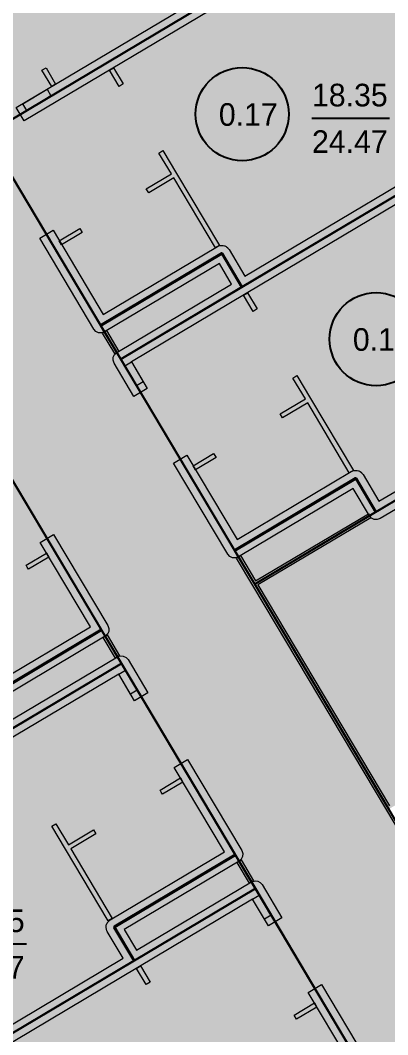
# Model space of a CAD drawing. Header units: millimetres. Extents: x 0 to 312583, y -208103 to 25097.
# Drawn here: x 163194 to 167929, y -97541 to -84466 of the extents above; entities that cross this region are included whole.
import ezdxf

# ---------------------------------------------------------------- set-up
doc = ezdxf.new("R2010")
doc.units = ezdxf.units.MM
doc.linetypes.add('Solid', pattern=[0])
for name, color, linetype, lineweight in [('Inner Walls', 5, 'Solid', 0), ('Room Objects', 47, 'Solid', 15), ('Room Walls', 47, 'Solid', 35), ('Service Area', 252, 'Solid', 25), ('Studio Apartment', 250, 'Solid', 25), ('Three-Bedroom Apartment', 151, 'Solid', 25)]:
    doc.layers.add(name, color=color, linetype=linetype, lineweight=lineweight)
doc.styles.add('Dialog.plain', font='Dialog.plain')

msp = doc.modelspace()

# ---------------------------------------------------------------- hatches: boundary and pattern name
at = {"layer": 'Room Objects', "linetype": 'Solid', "lineweight": 0}
for points in [[(163538, -85356), (163589, -85442), (163589, -85442), (163277, -85627), (163226, -85541), (163226, -85541)], [(164540, -88920), (164625, -88869), (164625, -88869), (164779, -89127), (164693, -89178), (164693, -89178)], [(164462, -92894), (164462, -92894), (164548, -92843), (164701, -93101), (164701, -93101), (164615, -93152)], [(166188, -95794), (166188, -95794), (166274, -95743), (166428, -96001), (166428, -96001), (166342, -96052)]]:
    msp.add_hatch(color=5, dxfattribs=at).paths.add_polyline_path(points, flags=0)
at = {"layer": 'Service Area', "linetype": 'Solid', "lineweight": 25}
for points in [[(161044, -86958), (162762, -85935), (173121, -103333), (171402, -104356)], [(165790, -87477), (166046, -87907), (164488, -88834), (164488, -88834), (164488, -88834), (164233, -88404)], [(172444, -88025), (172444, -88025), (166215, -91734), (167942, -94634), (167942, -94634), (167942, -94634), (174171, -90925)], [(165959, -91304), (167517, -90377), (167772, -90807), (166215, -91734), (166215, -91734), (166215, -91734)], [(164241, -92328), (164496, -92757), (162939, -93684), (162683, -93255)], [(165967, -95227), (166223, -95657), (164666, -96584), (164410, -96155)]]:
    msp.add_hatch(color=254, dxfattribs=at).paths.add_polyline_path(points, flags=0)
at = {"layer": 'Studio Apartment', "linetype": 'Solid', "lineweight": 25}
for points in [[(161903, -86446), (161903, -86446), (160437, -83984), (162209, -82929), (162211, -82928), (162212, -82926), (162213, -82925), (162214, -82923), (162214, -82921), (162214, -82919), (162213, -82917), (162213, -82915), (161957, -82486), (167265, -79325), (167265, -79325), (168991, -82225)], [(162762, -85934), (168991, -82225), (168991, -82225), (168991, -82225), (170718, -85125), (166054, -87902), (166054, -87902), (165799, -87472), (165797, -87470), (165796, -87469), (165794, -87468), (165792, -87467), (165790, -87467), (165789, -87467), (165787, -87468), (165785, -87469), (164227, -88396), (164227, -88396), (162762, -85935), (162762, -85935)], [(172444, -88025), (167781, -90802), (167525, -90372), (167524, -90370), (167523, -90369), (167521, -90368), (167519, -90367), (167517, -90367), (167515, -90367), (167513, -90368), (167511, -90369), (165954, -91296), (165954, -91296), (164488, -88834), (170718, -85125), (170718, -85125), (170718, -85125)], [(162931, -93689), (158267, -96466), (158267, -96466), (158267, -96466), (156540, -93566), (162770, -89857), (162770, -89857), (162770, -89857), (164236, -92319), (164236, -92319), (162678, -93246), (162677, -93247), (162675, -93249), (162674, -93250), (162674, -93252), (162673, -93254), (162673, -93256), (162674, -93258), (162675, -93260)], [(159994, -99366), (159994, -99366), (158267, -96466), (164496, -92757), (164496, -92757), (164496, -92757), (165962, -95219), (164405, -96146), (164403, -96147), (164402, -96149), (164401, -96150), (164400, -96152), (164400, -96154), (164400, -96156), (164400, -96158), (164401, -96160), (164657, -96589)], [(166384, -99489), (161720, -102266), (161720, -102266), (161720, -102266), (159994, -99366), (166223, -95657), (166223, -95657), (166223, -95657), (167689, -98119), (166131, -99046), (166130, -99047), (166128, -99049), (166127, -99050), (166127, -99052), (166126, -99054), (166127, -99056), (166127, -99058), (166128, -99060)]]:
    msp.add_hatch(color=252, dxfattribs=at).paths.add_polyline_path(points, flags=0)

# ---------------------------------------------------------------- linework, layer by layer
at = {"layer": 'Inner Walls', "color": 47, "linetype": 'Solid', "lineweight": 15}
for p, q in [((163140, -85592), (168725, -82267)), ((168828, -82439), (163243, -85764)), ((166089, -87765), (170452, -85167)), ((170554, -85339), (166106, -87988)), ((163243, -85764), (163140, -85592)), ((163444, -87275), (163616, -87173)), ((163616, -87173), (164262, -88259)), ((164142, -88447), (163444, -87275)), ((164262, -88259), (165734, -87383)), ((165734, -87383), (165742, -87378)), ((165742, -87378), (165744, -87377)), ((165744, -87377), (165763, -87371)), ((165763, -87371), (165765, -87370)), ((165765, -87370), (165784, -87367)), ((165784, -87367), (165786, -87367)), ((165786, -87367), (165805, -87368)), ((165805, -87368), (165807, -87369)), ((165807, -87369), (165826, -87373)), ((165826, -87373), (165828, -87374)), ((165828, -87374), (165846, -87383)), ((165846, -87383), (165848, -87384)), ((165848, -87384), (165863, -87395)), ((165863, -87395), (165865, -87397)), ((165865, -87397), (165878, -87411)), ((165878, -87411), (165879, -87413)), ((165879, -87413), (165884, -87421)), ((165884, -87421), (166089, -87765)), ((165759, -87601), (164279, -88482)), ((165917, -87867), (165759, -87601)), ((164437, -88748), (165917, -87867)), ((166106, -87988), (164625, -88869)), ((167816, -90665), (172178, -88067)), ((172281, -88239), (167832, -90888)), ((164168, -88476), (164142, -88447)), ((164203, -88493), (164168, -88476)), ((164242, -88495), (164203, -88493)), ((164279, -88482), (164242, -88495)), ((164391, -88809), (164408, -88774)), ((164408, -88774), (164437, -88748)), ((164389, -88848), (164391, -88809)), ((164402, -88885), (164389, -88848)), ((164658, -89315), (164402, -88885)), ((164625, -88869), (164830, -89213)), ((164830, -89213), (164658, -89315)), ((165170, -90174), (165342, -90072)), ((165342, -90072), (165989, -91159)), ((165868, -91347), (165170, -90174)), ((165989, -91159), (167460, -90283)), ((167460, -90283), (167469, -90278)), ((167469, -90278), (167471, -90277)), ((167471, -90277), (167489, -90271)), ((167489, -90271), (167491, -90270)), ((167491, -90270), (167510, -90267)), ((167510, -90267), (167512, -90267)), ((167512, -90267), (167532, -90268)), ((167532, -90268), (167534, -90269)), ((167534, -90269), (167553, -90273)), ((167553, -90273), (167555, -90274)), ((167555, -90274), (167573, -90282)), ((167573, -90282), (167574, -90283)), ((167574, -90283), (167590, -90295)), ((167590, -90295), (167591, -90297)), ((167591, -90297), (167604, -90311)), ((167604, -90311), (167606, -90313)), ((167606, -90313), (167611, -90321)), ((167611, -90321), (167816, -90665)), ((167485, -90501), (166005, -91382)), ((167695, -90853), (167485, -90501)), ((167721, -90882), (167695, -90853)), ((167756, -90899), (167721, -90882)), ((167795, -90901), (167756, -90899)), ((167832, -90888), (167795, -90901)), ((163451, -91197), (163623, -91095)), ((163623, -91095), (164322, -92268)), ((164099, -92284), (163451, -91197)), ((165894, -91376), (165868, -91347)), ((165929, -91393), (165894, -91376)), ((165968, -91395), (165929, -91393)), ((166005, -91382), (165968, -91395)), ((162627, -93160), (164099, -92284)), ((164322, -92268), (164335, -92305)), ((164335, -92305), (164333, -92343)), ((164287, -92405), (162807, -93286)), ((164316, -92379), (164287, -92405)), ((164333, -92343), (164316, -92379)), ((162965, -93552), (164445, -92671)), ((164445, -92671), (164482, -92658)), ((164482, -92658), (164521, -92660)), ((164521, -92660), (164556, -92677)), ((164556, -92677), (164582, -92706)), ((164582, -92706), (164838, -93136)), ((164462, -92894), (162982, -93775)), ((164666, -93238), (164462, -92894)), ((164838, -93136), (164666, -93238)), ((165178, -94097), (165350, -93995)), ((165350, -93995), (166048, -95168)), ((165825, -95184), (165178, -94097)), ((164354, -96060), (165825, -95184)), ((166048, -95168), (166061, -95204)), ((166013, -95305), (164534, -96186)), ((166042, -95279), (166013, -95305)), ((166059, -95243), (166042, -95279)), ((166061, -95204), (166059, -95243)), ((164692, -96452), (166172, -95571)), ((166172, -95571), (166223, -95557)), ((166223, -95557), (166257, -95563)), ((166257, -95563), (166287, -95580)), ((166287, -95580), (166309, -95606)), ((166309, -95606), (166565, -96036)), ((166188, -95794), (164708, -96675)), ((166393, -96138), (166188, -95794)), ((164307, -96116), (164315, -96099)), ((164315, -96099), (164316, -96097)), ((164316, -96097), (164328, -96081)), ((164328, -96081), (164329, -96080)), ((164329, -96080), (164344, -96067)), ((164344, -96067), (164345, -96066)), ((164345, -96066), (164354, -96060)), ((166565, -96036), (166393, -96138)), ((164300, -96159), (164301, -96139)), ((164300, -96161), (164300, -96159)), ((164303, -96180), (164300, -96161)), ((164301, -96137), (164306, -96118)), ((164301, -96139), (164301, -96137)), ((164303, -96182), (164303, -96180)), ((164310, -96200), (164303, -96182)), ((164306, -96118), (164307, -96116)), ((164311, -96202), (164310, -96200)), ((164315, -96211), (164311, -96202)), ((164520, -96555), (164315, -96211)), ((164534, -96186), (164692, -96452)), ((160157, -99152), (164520, -96555)), ((164708, -96675), (160260, -99324)), ((166905, -96997), (167076, -96895)), ((167552, -98084), (166905, -96997)), ((167076, -96895), (167775, -98068))]:
    msp.add_line(p, q, dxfattribs=at)
at = {"layer": 'Room Objects', "color": 0, "linetype": 'Solid', "lineweight": 0}
for p, q in [((163226, -85541), (163538, -85356)), ((163538, -85356), (163589, -85442)), ((163589, -85442), (163277, -85627)), ((163277, -85627), (163226, -85541)), ((164540, -88920), (164625, -88869)), ((164625, -88869), (164779, -89127)), ((164693, -89178), (164540, -88920)), ((164779, -89127), (164693, -89178)), ((164462, -92894), (164548, -92843)), ((164615, -93152), (164462, -92894)), ((164548, -92843), (164701, -93101)), ((164701, -93101), (164615, -93152)), ((166188, -95794), (166274, -95743)), ((166342, -96052), (166188, -95794)), ((166274, -95743), (166428, -96001)), ((166428, -96001), (166342, -96052))]:
    msp.add_line(p, q, dxfattribs=at)
for p in [(163589, -85442), (163226, -85541), (164625, -88869), (164693, -89178), (164462, -92894), (164701, -93101), (166188, -95794), (166428, -96001)]:
    msp.add_point(p, dxfattribs=at)
at = {"layer": 'Room Walls', "color": 47, "linetype": 'Solid', "lineweight": 9}
for p, q in [((163473, -85111), (163525, -85080)), ((163598, -85320), (163473, -85111)), ((163525, -85080), (163649, -85289)), ((164345, -85108), (164396, -85077)), ((164469, -85318), (164345, -85108)), ((164396, -85077), (164521, -85287)), ((163649, -85289), (163598, -85320)), ((164521, -85287), (164469, -85318)), ((164981, -86177), (165032, -86146)), ((165032, -86146), (165208, -86441)), ((165141, -86446), (164981, -86177)), ((164818, -86639), (165141, -86446)), ((165172, -86498), (164849, -86690)), ((165708, -87398), (165172, -86498)), ((165208, -86441), (165759, -87367)), ((164849, -86690), (164818, -86639)), ((163696, -87307), (163959, -87150)), ((163990, -87202), (163726, -87359)), ((163959, -87150), (163990, -87202)), ((163726, -87359), (163696, -87307)), ((165759, -87367), (165708, -87398)), ((166071, -88008), (166123, -87977)), ((166123, -87977), (166247, -88187)), ((166196, -88218), (166071, -88008)), ((166247, -88187), (166196, -88218)), ((164253, -88497), (164304, -88466)), ((164411, -88763), (164253, -88497)), ((164304, -88466), (164463, -88733)), ((164463, -88733), (164411, -88763)), ((166707, -89077), (166759, -89046)), ((166868, -89346), (166707, -89077)), ((166759, -89046), (166935, -89341)), ((166545, -89539), (166868, -89346)), ((166899, -89398), (166575, -89590)), ((167434, -90298), (166899, -89398)), ((166935, -89341), (167486, -90267)), ((166575, -89590), (166545, -89539)), ((165422, -90207), (165685, -90050)), ((165685, -90050), (165701, -90076)), ((165701, -90076), (165716, -90102)), ((165453, -90259), (165422, -90207)), ((165716, -90102), (165453, -90259)), ((167486, -90267), (167434, -90298)), ((166225, -91693), (167680, -90827)), ((167680, -90827), (167710, -90879)), ((167710, -90879), (166256, -91744)), ((163269, -91489), (163532, -91333)), ((163563, -91384), (163299, -91541)), ((163532, -91333), (163563, -91384)), ((165979, -91397), (166031, -91366)), ((166031, -91366), (166225, -91693)), ((163284, -91515), (163269, -91489)), ((163299, -91541), (163284, -91515)), ((166189, -91749), (165979, -91397)), ((167916, -94649), (166189, -91749)), ((166256, -91744), (167952, -94593)), ((164261, -92420), (164313, -92389)), ((164420, -92687), (164261, -92420)), ((164313, -92389), (164471, -92656)), ((164471, -92656), (164420, -92687)), ((164995, -94389), (165259, -94232)), ((165259, -94232), (165289, -94284)), ((165011, -94415), (164995, -94389)), ((165289, -94284), (165026, -94441)), ((165026, -94441), (165011, -94415)), ((168975, -96428), (167916, -94649)), ((163601, -94854), (163652, -94824)), ((163777, -95150), (163601, -94854)), ((163652, -94824), (163813, -95093)), ((163813, -95093), (164136, -94901)), ((164136, -94901), (164167, -94952)), ((164167, -94952), (163844, -95145)), ((164328, -96075), (163777, -95150)), ((163844, -95145), (164379, -96045)), ((165988, -95320), (166039, -95289)), ((166039, -95289), (166198, -95556)), ((166146, -95586), (165988, -95320)), ((166198, -95556), (166146, -95586)), ((164379, -96045), (164328, -96075)), ((164691, -96686), (164743, -96655)), ((164816, -96895), (164691, -96686)), ((164743, -96655), (164867, -96864)), ((164867, -96864), (164816, -96895)), ((166722, -97289), (166985, -97132)), ((166985, -97132), (167016, -97184)), ((167016, -97184), (166753, -97341)), ((166753, -97341), (166722, -97289))]:
    msp.add_line(p, q, dxfattribs=at)
at = {"layer": 'Service Area', "color": 254, "linetype": 'Solid', "lineweight": 25}
for p, q in [((162762, -85935), (173121, -103333)), ((171402, -104356), (161044, -86958)), ((164233, -88404), (165790, -87477)), ((165790, -87477), (166046, -87907)), ((166046, -87907), (164488, -88834)), ((172444, -88025), (166215, -91734)), ((164488, -88834), (164233, -88404)), ((165959, -91304), (167517, -90377)), ((167517, -90377), (167772, -90807)), ((167772, -90807), (166215, -91734)), ((166215, -91734), (165959, -91304)), ((166215, -91734), (167942, -94634)), ((162683, -93255), (164241, -92328)), ((164241, -92328), (164496, -92757)), ((164496, -92757), (162939, -93684)), ((164410, -96155), (165967, -95227)), ((165967, -95227), (166223, -95657)), ((166223, -95657), (164666, -96584)), ((164666, -96584), (164410, -96155))]:
    msp.add_line(p, q, dxfattribs=at)
for p in [(164488, -88834), (164488, -88834), (166215, -91734), (166215, -91734)]:
    msp.add_point(p, dxfattribs=at)
at = {"layer": 'Studio Apartment', "color": 252, "linetype": 'Solid', "lineweight": 25}
for p, q in [((168991, -82225), (161903, -86446)), ((162762, -85934), (168991, -82225)), ((164488, -88834), (170718, -85125)), ((170718, -85125), (166054, -87902)), ((164227, -88396), (162762, -85935)), ((165785, -87469), (164227, -88396)), ((165787, -87468), (165785, -87469)), ((165789, -87467), (165787, -87468)), ((165790, -87467), (165789, -87467)), ((165792, -87467), (165790, -87467)), ((165794, -87468), (165792, -87467)), ((165796, -87469), (165794, -87468)), ((165797, -87470), (165796, -87469)), ((165799, -87472), (165797, -87470)), ((166054, -87902), (165799, -87472)), ((172444, -88025), (167781, -90802)), ((165954, -91296), (164488, -88834)), ((162770, -89857), (164236, -92319)), ((167511, -90369), (165954, -91296)), ((167513, -90368), (167511, -90369)), ((167515, -90367), (167513, -90368)), ((167517, -90367), (167515, -90367)), ((167519, -90367), (167517, -90367)), ((167521, -90368), (167519, -90367)), ((167523, -90369), (167521, -90368)), ((167524, -90370), (167523, -90369)), ((167525, -90372), (167524, -90370)), ((167781, -90802), (167525, -90372)), ((164236, -92319), (162678, -93246)), ((158267, -96466), (164496, -92757)), ((164496, -92757), (165962, -95219)), ((165962, -95219), (164405, -96146)), ((159994, -99366), (166223, -95657)), ((166223, -95657), (167689, -98119)), ((164401, -96150), (164400, -96152)), ((164400, -96152), (164400, -96154)), ((164400, -96154), (164400, -96156)), ((164400, -96156), (164400, -96158)), ((164400, -96158), (164401, -96160)), ((164402, -96149), (164401, -96150)), ((164401, -96160), (164657, -96589)), ((164403, -96147), (164402, -96149)), ((164405, -96146), (164403, -96147)), ((164657, -96589), (159994, -99366))]:
    msp.add_line(p, q, dxfattribs=at)
for p in [(166054, -87902), (164227, -88396), (165954, -91296), (164236, -92319), (164496, -92757), (164496, -92757), (166223, -95657), (166223, -95657)]:
    msp.add_point(p, dxfattribs=at)
at = {"layer": 'Three-Bedroom Apartment', "color": 7, "linetype": 'Solid', "lineweight": 25}
for p, q in [((166953, -85726), (167953, -85726)), ((162274, -96368), (163274, -96368))]:
    msp.add_line(p, q, dxfattribs=at)
for centre in [(166053, -85676), (167780, -88576)]:
    msp.add_circle(centre, 600, dxfattribs=at)

# ---------------------------------------------------------------- texts
at = {"layer": 'Three-Bedroom Apartment', "color": 7, "linetype": 'Solid', "lineweight": 25, "style": 'Dialog.plain'}
for s, p in [('18.35', (166953, -85576)), ('0.17', (165753, -85826)), ('24.47', (166953, -86176)), ('0.17', (167480, -88726)), ('18.35', (162274, -96218)), ('24.47', (162274, -96818))]:
    msp.add_text(s, height=291.6, dxfattribs=at).set_placement(p)

doc.saveas('drawing.dxf')
